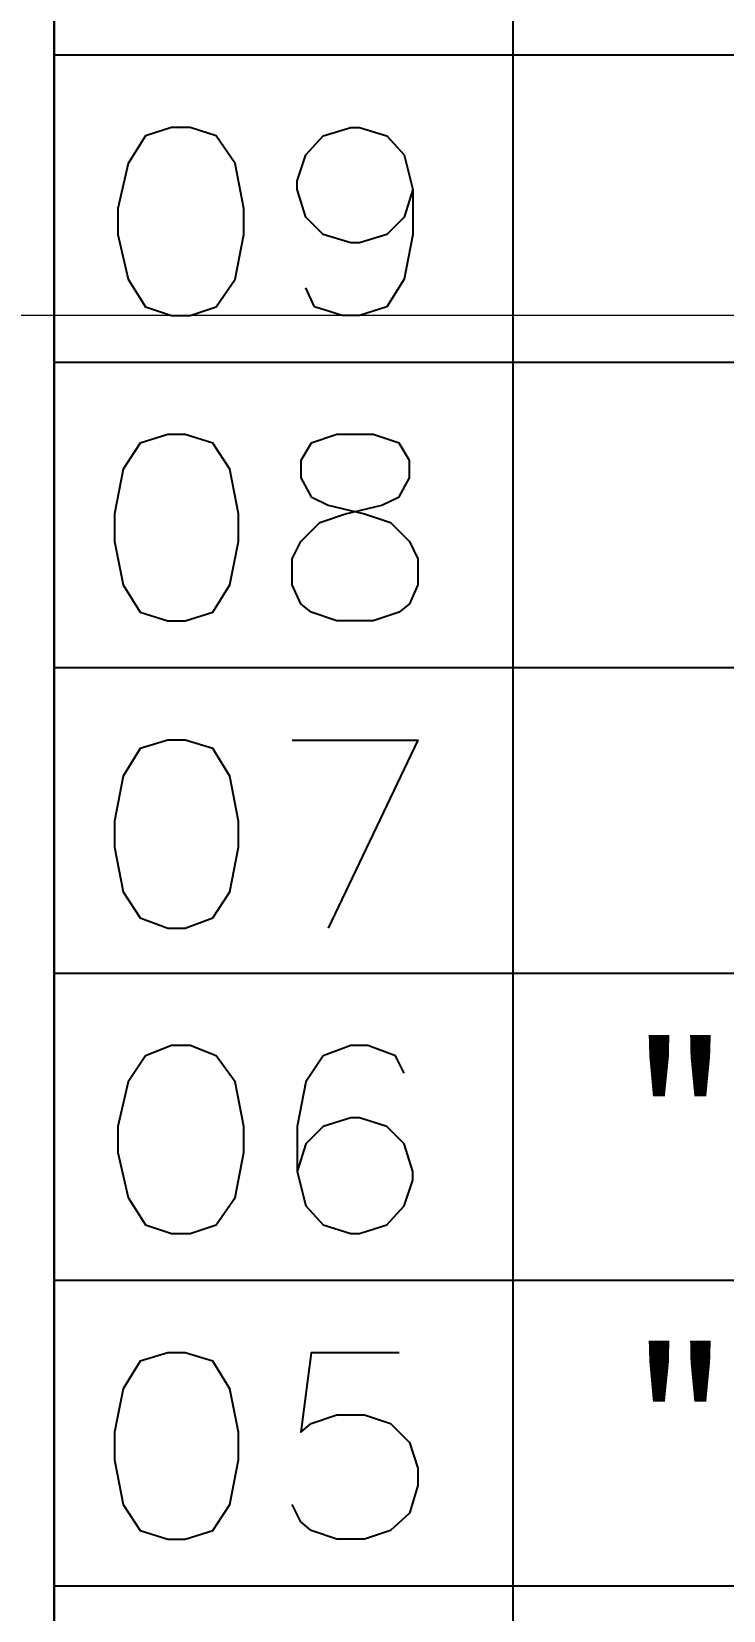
# Model space of a CAD drawing. Header units: millimetres. Extents: x 0 to 841, y 0 to 1189.
# Drawn here: x 673.35 to 690.33, y 87.13 to 125.86 of the extents above; entities that cross this region are included whole.
import ezdxf

# ---------------------------------------------------------------- set-up
doc = ezdxf.new("R2010")
doc.units = ezdxf.units.MM
doc.layers.add('C00-00-00', color=7, linetype='Continuous')
doc.layers.add('CBF-BF-BF', color=7, linetype='Continuous', true_color=0xbfbfbf)

msp = doc.modelspace()

# ---------------------------------------------------------------- linework, layer by layer
at = {"layer": 'C00-00-00', "lineweight": 25}
for points in [[(795.909, 12.640028), (673.904333, 12.640028), (673.904333, 290.473694), (795.909, 290.473694)], [(673.904333, 290.473694), (673.904333, 282.938361), (673.904333, 275.445361), (673.904333, 267.952361), (673.904333, 260.417028), (673.904333, 252.924028), (673.904333, 245.431028), (673.904333, 237.895694), (673.904333, 230.402694), (673.904333, 222.867361), (673.904333, 215.374361), (673.904333, 207.881361), (673.904333, 200.346028), (673.904333, 192.853028), (673.904333, 185.360028), (673.904333, 177.824694), (673.904333, 170.331694), (673.904333, 87.739361)], [(673.904333, 290.473694), (685.165, 290.473694), (685.165, 50.189694)], [(673.904333, 170.331694), (673.904333, 162.838694), (673.904333, 155.303361), (673.904333, 147.810361), (673.904333, 140.275028), (673.904333, 132.782028), (673.904333, 125.289028), (673.904333, 117.753694), (673.904333, 110.260694), (673.904333, 102.767694), (673.904333, 95.232361), (673.904333, 87.739361), (673.904333, 80.204028), (673.904333, 72.711028), (673.904333, 65.218028), (673.904333, 57.682694), (673.904333, 50.189694), (673.904333, 42.696694), (673.904333, 35.161361), (673.904333, 27.668361), (673.904333, 20.175361), (681.397333, 20.175361), (736.769333, 20.175361)], [(682.709667, 121.987028), (682.498, 121.309694), (682.074667, 120.886361), (681.397333, 120.674694), (681.185667, 120.674694), (680.508333, 120.886361), (680.085, 121.309694), (679.873333, 121.987028), (679.873333, 122.198694), (680.085, 122.833694), (680.508333, 123.299361), (681.185667, 123.511028), (681.397333, 123.511028), (682.074667, 123.299361), (682.498, 122.833694), (682.709667, 121.987028), (682.709667, 120.886361), (682.498, 119.785694), (682.074667, 119.108361), (681.397333, 118.896694), (680.974, 118.896694), (680.296667, 119.108361), (680.085, 119.574028)], [(679.746333, 108.482694), (682.836667, 108.482694), (680.635333, 103.868361)], [(682.498, 100.312361), (682.286333, 100.735694), (681.609, 100.989694), (681.185667, 100.989694), (680.508333, 100.735694), (680.085, 100.100694), (679.873333, 99.000028), (679.873333, 97.899361), (680.085, 97.052694), (680.508333, 96.587028), (681.185667, 96.375361), (681.397333, 96.375361), (682.074667, 96.587028), (682.498, 97.052694), (682.709667, 97.687694), (682.709667, 97.899361), (682.498, 98.576694), (682.074667, 99.000028), (681.397333, 99.211694), (681.185667, 99.211694), (680.508333, 99.000028), (680.085, 98.576694), (679.873333, 97.899361)], [(682.371, 93.454361), (680.212, 93.454361), (679.958, 91.507028), (680.212, 91.718694), (680.847, 91.930361), (681.524333, 91.930361), (682.159333, 91.718694), (682.625, 91.253028), (682.836667, 90.618028), (682.836667, 90.194694), (682.625, 89.517361), (682.159333, 89.094028), (681.524333, 88.882361), (680.847, 88.882361), (680.212, 89.094028), (679.958, 89.305694), (679.746333, 89.729028)]]:
    msp.add_lwpolyline(points, dxfattribs=at)
for points in [[(676.783, 123.511028), (676.148, 123.299361), (675.724667, 122.622028), (675.470667, 121.521361), (675.470667, 120.886361), (675.724667, 119.785694), (676.148, 119.108361), (676.783, 118.896694), (677.248667, 118.896694), (677.883667, 119.108361), (678.349333, 119.785694), (678.561, 120.886361), (678.561, 121.521361), (678.349333, 122.622028), (677.883667, 123.299361), (677.248667, 123.511028)], [(676.698333, 115.975694), (676.021, 115.764028), (675.597667, 115.129028), (675.386, 114.028361), (675.386, 113.351028), (675.597667, 112.292694), (676.021, 111.615361), (676.698333, 111.403694), (677.121667, 111.403694), (677.799, 111.615361), (678.222333, 112.292694), (678.434, 113.351028), (678.434, 114.028361), (678.222333, 115.129028), (677.799, 115.764028), (677.121667, 115.975694)], [(680.847, 115.975694), (680.212, 115.764028), (679.958, 115.340694), (679.958, 114.917361), (680.212, 114.451694), (680.635333, 114.240028), (681.524333, 114.028361), (682.159333, 113.816694), (682.625, 113.351028), (682.836667, 112.927694), (682.836667, 112.292694), (682.625, 111.827028), (682.371, 111.615361), (681.736, 111.403694), (680.847, 111.403694), (680.212, 111.615361), (679.958, 111.827028), (679.746333, 112.292694), (679.746333, 112.927694), (679.958, 113.351028), (680.423667, 113.816694), (681.058667, 114.028361), (681.947667, 114.240028), (682.371, 114.451694), (682.625, 114.917361), (682.625, 115.340694), (682.371, 115.764028), (681.736, 115.975694)], [(676.698333, 108.482694), (676.021, 108.271028), (675.597667, 107.593694), (675.386, 106.493028), (675.386, 105.858028), (675.597667, 104.757361), (676.021, 104.122361), (676.698333, 103.868361), (677.121667, 103.868361), (677.799, 104.122361), (678.222333, 104.757361), (678.434, 105.858028), (678.434, 106.493028), (678.222333, 107.593694), (677.799, 108.271028), (677.121667, 108.482694)], [(676.783, 100.989694), (676.148, 100.735694), (675.724667, 100.100694), (675.470667, 99.000028), (675.470667, 98.365028), (675.724667, 97.264361), (676.148, 96.587028), (676.783, 96.375361), (677.248667, 96.375361), (677.883667, 96.587028), (678.349333, 97.264361), (678.561, 98.365028), (678.561, 99.000028), (678.349333, 100.100694), (677.883667, 100.735694), (677.248667, 100.989694)], [(676.698333, 93.454361), (676.021, 93.242694), (675.597667, 92.565361), (675.386, 91.507028), (675.386, 90.829694), (675.597667, 89.729028), (676.021, 89.094028), (676.698333, 88.882361), (677.121667, 88.882361), (677.799, 89.094028), (678.222333, 89.729028), (678.434, 90.829694), (678.434, 91.507028), (678.222333, 92.565361), (677.799, 93.242694), (677.121667, 93.454361)]]:
    msp.add_lwpolyline(points, close=True, dxfattribs=at)
for points in [[(673.904333, 125.289028), (673.904333, 125.289028), (795.909, 125.289028), (795.909, 125.289028)], [(673.904333, 117.753694), (673.904333, 117.753694), (795.909, 117.753694), (795.909, 117.753694)], [(673.904333, 110.260694), (673.904333, 110.260694), (795.909, 110.260694), (795.909, 110.260694)], [(673.904333, 102.767694), (673.904333, 102.767694), (795.909, 102.767694), (795.909, 102.767694)], [(673.904333, 95.232361), (673.904333, 95.232361), (795.909, 95.232361), (795.909, 95.232361)], [(673.904333, 87.739361), (673.904333, 87.739361), (795.909, 87.739361), (795.909, 87.739361)]]:
    msp.add_open_spline(points, degree=3, dxfattribs=at)
at = {"layer": 'CBF-BF-BF', "lineweight": 9}
msp.add_lwpolyline([(841.000001, 118.900003), (0, 118.900003)], dxfattribs=at)

# ---------------------------------------------------------------- texts
at = {"layer": 'C00-00-00', "char_height": 3.828968, "attachment_point": 1}
for insert in [(687.958008, 101.051785), (687.958008, 93.557513)]:
    msp.add_mtext('{\\fSimSun|b0|i0|c0;"}', dxfattribs=dict(at, insert=insert))

doc.saveas('drawing.dxf')
